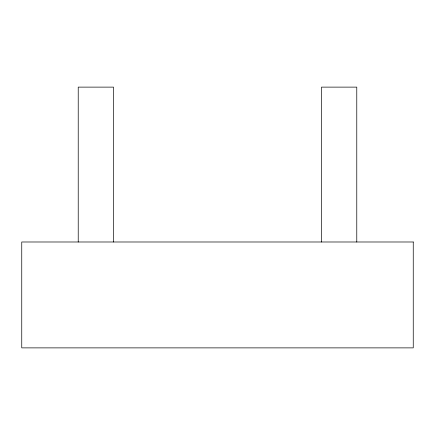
<?xml version="1.0" encoding="UTF-8"?>
<svg xmlns="http://www.w3.org/2000/svg" width="435" height="435" viewBox="0 0 435 435"><rect width="100%" height="100%" fill="white"/><g stroke="black" fill="none" stroke-linecap="round" stroke-linejoin="round"><path stroke-width="0.65" d="M356.776 241.99L356.776 87.12L321.481 87.12L321.481 241.99M113.519 241.99L113.519 87.12L78.224 87.12L78.224 241.99M413.25 241.99L21.75 241.99L21.75 347.88L413.25 347.88L413.25 241.99"/></g></svg>
